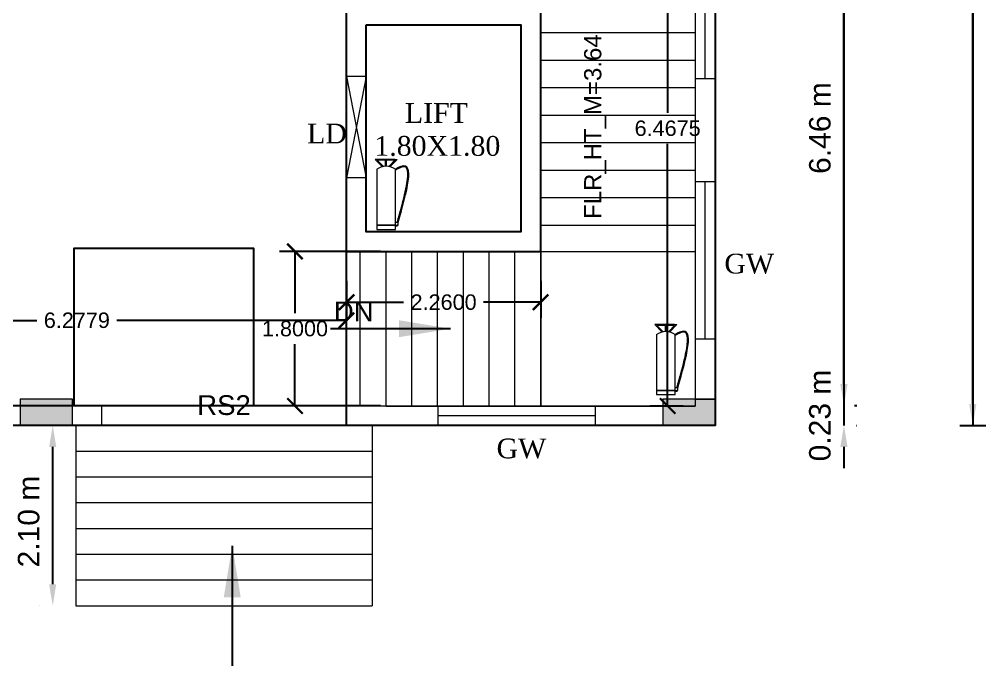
# Model space of a CAD drawing. Header units: metres. Extents: x -1561199 to -1560810, y 43748 to 43956.
# Drawn here: x -1560865.12 to -1560853.87, y 43761.56 to 43769.11 of the extents above; entities that cross this region are included whole.
import ezdxf

# ---------------------------------------------------------------- set-up
doc = ezdxf.new("R2010")
doc.units = ezdxf.units.M
doc.header["$LTSCALE"] = 750
doc.header["$MEASUREMENT"] = 0
doc.header["$PDMODE"] = 35
doc.header["$PDSIZE"] = 50
doc.linetypes.add('DASHED2', pattern=[0.375, 0.25, -0.125])
doc.layers.get('0').update_dxf_attribs({"lineweight": 5, "plot": 0})
doc.layers.get('Defpoints').update_dxf_attribs({"lineweight": 0})
doc.layers.add('BLK_1_COVERED_AREA', color=140, linetype='Continuous', plot=False)
doc.layers.add('BLK_1_FLR_0_BLT_UP_AREA', color=1, linetype='Continuous', plot=False)
for name, color, linetype in [('BLK_1_FLR_0_CARPET_AREA', 10, 'Continuous'), ('BLK_1_FLR_0_LIFT_1', 30, 'Continuous'), ('BLK_1_FLR_0_REGULAR_ROOM_2', 7, 'Continuous'), ('BLK_1_FLR_0_ROOM_2_LIGHT_VENTILATION_2', 7, 'Continuous'), ('BLK_1_FLR_0_STAIR_1', 1, 'Continuous')]:
    doc.layers.add(name, color=color, linetype=linetype)
for name, color, linetype, lineweight in [('BLK_1_FLR_0_STAIR_1_FLIGHT_1', 7, 'Continuous', 0), ('BLK_1_FLR_0_STAIR_1_LANDING_1', 7, 'Continuous', 0), ('column', 242, 'Continuous', 25), ('DIST_EXIT', 7, 'Continuous', 0)]:
    doc.layers.add(name, color=color, linetype=linetype, lineweight=lineweight)
doc.styles.add('S', font='swiss.ttf')
doc.styles.get("Standard").update_dxf_attribs({"font": 'arial.ttf'})
doc.dimstyles.new('METRIC', dxfattribs={"dimtxt": 0.45, "dimasz": 0.25, "dimexe": 0.15, "dimexo": 0.15, "dimgap": 0.15, "dimtad": 1, "dimzin": 0, "dimdsep": 46, "dimtxsty": 'S', "dimcen": 0, "dimclrd": 1, "dimclre": 1, "dimclrt": 5, "dimadec": 0, "dimazin": 2, "dimtfac": 1, "dimtix": 1, "dimtofl": 0, "dimtmove": 1, "dimatfit": 0, "dimfxl": 0, "dimtolj": 1, "dimtzin": 0, "dimarcsym": 0})
doc.dimstyles.new('STANDARD$0', dxfattribs={"dimscale": 0, "dimtxt": 9, "dimasz": 2, "dimexe": 2, "dimexo": 1, "dimgap": 0.5, "dimtad": 1, "dimdec": 1, "dimzin": 0, "dimdsep": 46, "dimlunit": 4, "dimtxsty": 'Standard', "dimblk1": 'ARCHTICK', "dimblk2": 'ARCHTICK', "dimsah": 1, "dimcen": 0, "dimdle": 1.5, "dimclrd": 1, "dimclre": 1, "dimclrt": 4, "dimadec": 0, "dimazin": 0, "dimtfac": 0.3, "dimtdec": 1, "dimtix": 1, "dimtmove": 0, "dimatfit": 3, "dimldrblk": 'ARCHTICK', "dimfxl": 0, "dimfrac": 2, "dimtolj": 1, "dimtzin": 0, "dimarcsym": 0})

# ---------------------------------------------------------------- blocks, each defined once
blk = doc.blocks.new('qwegwegwegwegwegwegwg')
at = {"layer": 'column', "lineweight": -2}
h = blk.add_hatch(color=256, dxfattribs=at)
h.dxf.hatch_style = 1
h.paths.add_polyline_path([(0, 0), (12, 0), (12, -24), (0, -24)])
blk.add_lwpolyline([(0, 0), (12, 0), (12, -24), (0, -24)], close=True, dxfattribs=at)
blk = doc.blocks.new('*D237')
at = {"color": 0, "lineweight": -2}
for p, q in [((-1560864.88, 43764.386), (-1560864.88, 43764.386)), ((-1560864.73, 43762.536), (-1560864.73, 43764.136)), ((-1560864.88, 43762.286), (-1560864.88, 43762.286))]:
    blk.add_line(p, q, dxfattribs=at)
at = {"color": 0}
for points in [[(-1560864.772, 43764.136), (-1560864.689, 43764.136), (-1560864.73, 43764.386)], [(-1560864.772, 43762.536), (-1560864.689, 43762.536), (-1560864.73, 43762.286)]]:
    blk.add_solid(points, dxfattribs=at)
at = {"layer": 'Defpoints', "color": 0}
for p in [(-1560864.73, 43764.386), (-1560864.46, 43764.386, -381.467), (-1560864.46, 43762.286, -381.467)]:
    blk.add_point(p, dxfattribs=at)
at = {"color": 0, "lineweight": -2, "insert": (-1560865.009, 43763.266), "char_height": 0.25, "attachment_point": 5, "rotation": 90, "style": 'S'}
blk.add_mtext('\\A1;2.10 m', dxfattribs=at)
blk = doc.blocks.new('*D156')
at = {"color": 0, "lineweight": -2}
for p, q in [((-1560872.256, 43760.068), (-1560872.256, 43759.768)), ((-1560857.25, 43760.068), (-1560857.25, 43759.768)), ((-1560872.006, 43759.918), (-1560857.5, 43759.918))]:
    blk.add_line(p, q, dxfattribs=at)
at = {"color": 0}
for points in [[(-1560872.006, 43759.96), (-1560872.006, 43759.877), (-1560872.256, 43759.918)], [(-1560857.5, 43759.96), (-1560857.5, 43759.877), (-1560857.25, 43759.918)]]:
    blk.add_solid(points, dxfattribs=at)
at = {"layer": 'Defpoints', "color": 0}
for p in [(-1560872.256, 43764.691), (-1560857.25, 43764.691), (-1560857.25, 43759.918)]:
    blk.add_point(p, dxfattribs=at)
at = {"color": 0, "lineweight": -2, "insert": (-1560864.753, 43760.197), "char_height": 0.25, "attachment_point": 5, "style": 'S'}
blk.add_mtext('\\A1;15.01 m', dxfattribs=at)
blk = doc.blocks.new('*D157')
at = {"color": 0, "lineweight": -2}
for p, q in [((-1560857.25, 43760.068), (-1560857.25, 43759.768)), ((-1560857.02, 43760.068), (-1560857.02, 43759.768)), ((-1560857.5, 43759.918), (-1560857.75, 43759.918)), ((-1560856.77, 43759.918), (-1560856.52, 43759.918))]:
    blk.add_line(p, q, dxfattribs=at)
at = {"color": 0}
for points in [[(-1560857.5, 43759.96), (-1560857.5, 43759.877), (-1560857.25, 43759.918)], [(-1560856.77, 43759.96), (-1560856.77, 43759.877), (-1560857.02, 43759.918)]]:
    blk.add_solid(points, dxfattribs=at)
at = {"layer": 'Defpoints', "color": 0}
for p in [(-1560857.25, 43764.691), (-1560857.02, 43764.386), (-1560857.02, 43759.918)]:
    blk.add_point(p, dxfattribs=at)
at = {"color": 0, "lineweight": -2, "insert": (-1560857.135, 43760.197), "char_height": 0.25, "attachment_point": 5, "style": 'S'}
blk.add_mtext('\\A1;0.23 m', dxfattribs=at)
blk = doc.blocks.new('*D158')
at = {"color": 0, "lineweight": -2}
for p, q in [((-1560880.49, 43758.568), (-1560880.49, 43758.268)), ((-1560857.02, 43758.568), (-1560857.02, 43758.268)), ((-1560880.24, 43758.418), (-1560857.27, 43758.418))]:
    blk.add_line(p, q, dxfattribs=at)
at = {"color": 0}
for points in [[(-1560880.24, 43758.46), (-1560880.24, 43758.377), (-1560880.49, 43758.418)], [(-1560857.27, 43758.46), (-1560857.27, 43758.377), (-1560857.02, 43758.418)]]:
    blk.add_solid(points, dxfattribs=at)
at = {"layer": 'Defpoints', "color": 0}
for p in [(-1560880.49, 43764.386), (-1560857.02, 43764.386), (-1560857.02, 43758.418)]:
    blk.add_point(p, dxfattribs=at)
at = {"color": 0, "lineweight": -2, "insert": (-1560868.755, 43758.697), "char_height": 0.25, "attachment_point": 5, "style": 'S'}
blk.add_mtext('\\A1;23.47 m', dxfattribs=at)
blk = doc.blocks.new('*D159')
at = {"color": 0, "lineweight": -2}
for p, q in [((-1560855.52, 43764.866), (-1560855.52, 43765.116)), ((-1560855.397, 43764.616), (-1560855.37, 43764.616)), ((-1560855.375, 43764.386), (-1560855.37, 43764.386)), ((-1560855.52, 43764.136), (-1560855.52, 43763.886))]:
    blk.add_line(p, q, dxfattribs=at)
at = {"color": 0}
for points in [[(-1560855.562, 43764.866), (-1560855.478, 43764.866), (-1560855.52, 43764.616)], [(-1560855.562, 43764.136), (-1560855.478, 43764.136), (-1560855.52, 43764.386)]]:
    blk.add_solid(points, dxfattribs=at)
at = {"layer": 'Defpoints', "color": 0}
for p in [(-1560865.449, 43764.616), (-1560855.52, 43764.616), (-1560857.361, 43764.386)]:
    blk.add_point(p, dxfattribs=at)
at = {"color": 0, "lineweight": -2, "insert": (-1560855.799, 43764.501), "char_height": 0.25, "attachment_point": 5, "rotation": 90, "style": 'S'}
blk.add_mtext('\\A1;0.23 m', dxfattribs=at)
blk = doc.blocks.new('*D160')
at = {"color": 0, "lineweight": -2}
for p, q in [((-1560855.376, 43771.079), (-1560855.37, 43771.079)), ((-1560855.52, 43764.866), (-1560855.52, 43770.829)), ((-1560855.397, 43764.616), (-1560855.37, 43764.616))]:
    blk.add_line(p, q, dxfattribs=at)
at = {"color": 0}
for points in [[(-1560855.562, 43770.829), (-1560855.478, 43770.829), (-1560855.52, 43771.079)], [(-1560855.562, 43764.866), (-1560855.478, 43764.866), (-1560855.52, 43764.616)]]:
    blk.add_solid(points, dxfattribs=at)
at = {"layer": 'Defpoints', "color": 0}
for p in [(-1560857.591, 43771.079), (-1560855.52, 43771.079), (-1560865.449, 43764.616)]:
    blk.add_point(p, dxfattribs=at)
at = {"color": 0, "lineweight": -2, "insert": (-1560855.799, 43767.848), "char_height": 0.25, "attachment_point": 5, "rotation": 90, "style": 'S'}
blk.add_mtext('\\A1;6.46 m', dxfattribs=at)
blk = doc.blocks.new('*D165')
at = {"color": 0, "lineweight": -2}
for p, q in [((-1560854.17, 43794.542), (-1560853.87, 43794.542)), ((-1560854.02, 43764.636), (-1560854.02, 43794.292)), ((-1560854.17, 43764.386), (-1560853.87, 43764.386))]:
    blk.add_line(p, q, dxfattribs=at)
at = {"color": 0}
for points in [[(-1560854.062, 43794.292), (-1560853.978, 43794.292), (-1560854.02, 43794.542)], [(-1560854.062, 43764.636), (-1560853.978, 43764.636), (-1560854.02, 43764.386)]]:
    blk.add_solid(points, dxfattribs=at)
at = {"layer": 'Defpoints', "color": 0}
for p in [(-1560857.02, 43794.542), (-1560854.02, 43794.542), (-1560857.02, 43764.386)]:
    blk.add_point(p, dxfattribs=at)
at = {"color": 0, "lineweight": -2, "insert": (-1560854.299, 43779.464), "char_height": 0.25, "attachment_point": 5, "rotation": 90, "style": 'S'}
blk.add_mtext('\\A1;30.16 m', dxfattribs=at)
blk = doc.blocks.new('DSDRFTRY')
at = {"color": 1}
for p, q in [((736.623, 117.624, -214.286), (736.527, 117.721, -214.286)), ((736.557, 117.721, -214.286), (736.527, 117.721, -214.286)), ((736.557, 117.721, -214.286), (736.828, 117.721, -214.286)), ((736.638, 117.628, -214.286), (736.557, 117.709, -214.286)), ((736.557, 117.709, -214.286), (736.671, 117.709, -214.286)), ((736.671, 117.632, -214.286), (736.671, 117.709, -214.286)), ((736.684, 117.632, -214.286), (736.684, 117.709, -214.286)), ((736.684, 117.709, -214.286), (736.798, 117.709, -214.286)), ((736.717, 117.628, -214.286), (736.798, 117.709, -214.286)), ((736.731, 117.624, -214.286), (736.828, 117.721, -214.286)), ((736.551, 116.766, -214.286), (736.551, 117.586, -214.286)), ((736.804, 117.586, -214.286), (736.804, 116.766, -214.286)), ((736.513, 116.861, -214.286), (736.551, 116.861, -214.286)), ((736.513, 116.823, -214.286), (736.513, 116.861, -214.286)), ((736.513, 116.823, -214.286), (736.526, 116.823, -214.286)), ((736.513, 116.823, -214.286), (736.519, 116.823, -214.286)), ((736.513, 116.823, -214.286), (736.516, 116.823, -214.286)), ((736.551, 116.823, -214.286), (736.513, 116.823, -214.286)), ((736.526, 116.823, -214.286), (736.526, 116.81, -214.286)), ((736.526, 116.81, -214.286), (736.539, 116.81, -214.286)), ((736.539, 116.81, -214.286), (736.539, 116.823, -214.286)), ((736.804, 116.829, -214.286), (736.551, 116.829, -214.286)), ((736.804, 116.823, -214.286), (736.551, 116.823, -214.286)), ((736.804, 116.766, -214.286), (736.551, 116.766, -214.286))]:
    blk.add_line(p, q, dxfattribs=at)
blk.add_arc((736.677, 117.436, -214.286), 0.196, 50.0538, 129.9462, dxfattribs=at)
for points, knots in [([(736.513, 116.861, -214.286), (736.395, 117.278, -214.286), (736.263, 117.742, -214.286), (736.523, 117.602, -214.286), (736.551, 117.586, -214.286)], [0, 0, 0, 0, 3.030452, 3.369076, 3.369076, 3.369076, 3.369076]), ([(736.526, 116.864, -214.286), (736.507, 116.929, -214.286), (736.489, 116.993, -214.286), (736.438, 117.181, -214.286), (736.408, 117.299, -214.286), (736.381, 117.47, -214.286), (736.378, 117.531, -214.286), (736.391, 117.591, -214.286), (736.399, 117.605, -214.286), (736.421, 117.62, -214.286), (736.435, 117.622, -214.286), (736.48, 117.611, -214.286), (736.51, 117.595, -214.286), (736.544, 117.576, -214.286), (736.545, 117.575, -214.286), (736.545, 117.575, -214.286)], [0, 0, 0, 0, 0.468639, 0.468639, 1.405917, 1.405917, 2.137486, 2.137486, 2.546212, 2.546212, 2.954939, 2.954939, 3.363666, 3.363666, 3.369076, 3.369076, 3.369076, 3.369076])]:
    blk.add_open_spline(points, degree=3, knots=knots, dxfattribs=at)
blk = doc.blocks.new('_ArchTick')
at = {"color": 0, "linetype": 'ByBlock', "const_width": 0.15}
blk.add_lwpolyline([(-0.5, -0.5), (0.5, 0.5)], dxfattribs=at)
blk = doc.blocks.new('*D40')
at = {"layer": 'BLK_1_FLR_0_STAIR_1_FLIGHT_1', "color": 0, "linetype": 'Continuous', "lineweight": -2}
for p, q in [((-1560860.913, 43766.412), (-1560862.09, 43766.412)), ((-1560861.91, 43766.412), (-1560861.91, 43765.693)), ((-1560861.91, 43764.612), (-1560861.91, 43765.33)), ((-1560860.913, 43764.612), (-1560862.09, 43764.612))]:
    blk.add_line(p, q, dxfattribs=at)
at = {"layer": 'Defpoints', "color": 0, "linetype": 'Continuous'}
for p in [(-1560861.91, 43766.412), (-1560860.85, 43766.412), (-1560860.85, 43764.612)]:
    blk.add_point(p, dxfattribs=at)
at = {"layer": 'BLK_1_FLR_0_STAIR_1_FLIGHT_1', "color": 0, "linetype": 'Continuous', "lineweight": -2, "xscale": 0.18, "yscale": 0.18, "zscale": 0.18}
for p, rotation in [((-1560861.91, 43766.412), 90), ((-1560861.91, 43764.612), 270)]:
    blk.add_blockref('_ArchTick', p, dxfattribs=dict(at, rotation=rotation))
at = {"layer": 'BLK_1_FLR_0_STAIR_1_FLIGHT_1', "color": 0, "linetype": 'Continuous', "insert": (-1560861.91, 43765.512), "char_height": 0.18, "attachment_point": 5}
blk.add_mtext('\\A1;1.8000', dxfattribs=at)
blk = doc.blocks.new('*D43')
at = {"layer": 'BLK_1_FLR_0_STAIR_1_FLIGHT_1', "color": 0, "linetype": 'Continuous', "lineweight": -2}
for p, q in [((-1560861.31, 43766.068), (-1560861.31, 43765.64)), ((-1560859.05, 43766.068), (-1560859.05, 43765.64)), ((-1560861.31, 43765.82), (-1560860.645, 43765.82)), ((-1560859.05, 43765.82), (-1560859.715, 43765.82))]:
    blk.add_line(p, q, dxfattribs=at)
at = {"layer": 'Defpoints', "color": 0, "linetype": 'Continuous'}
for p in [(-1560861.31, 43766.13), (-1560859.05, 43766.13), (-1560859.05, 43765.82)]:
    blk.add_point(p, dxfattribs=at)
at = {"layer": 'BLK_1_FLR_0_STAIR_1_FLIGHT_1', "color": 0, "linetype": 'Continuous', "lineweight": -2, "xscale": 0.18, "yscale": 0.18, "zscale": 0.18, "rotation": 180}
blk.add_blockref('_ArchTick', (-1560861.31, 43765.82), dxfattribs=at)
at = {"layer": 'BLK_1_FLR_0_STAIR_1_FLIGHT_1', "color": 0, "linetype": 'Continuous', "lineweight": -2, "xscale": 0.18, "yscale": 0.18, "zscale": 0.18}
blk.add_blockref('_ArchTick', (-1560859.05, 43765.82), dxfattribs=at)
at = {"layer": 'BLK_1_FLR_0_STAIR_1_FLIGHT_1', "color": 0, "linetype": 'Continuous', "insert": (-1560860.18, 43765.82), "char_height": 0.18, "attachment_point": 5}
blk.add_mtext('\\A1;2.2600', dxfattribs=at)
blk = doc.blocks.new('*D44')
at = {"layer": 'Defpoints', "color": 0}
for p in [(-1560867.588, 43765.609), (-1560861.31, 43765.039), (-1560867.588, 43764.616)]:
    blk.add_point(p, dxfattribs=at)
at = {"layer": 'DIST_EXIT', "color": 0, "lineweight": -2}
for p, q in [((-1560867.588, 43764.679), (-1560867.588, 43765.789)), ((-1560861.31, 43765.101), (-1560861.31, 43765.789)), ((-1560867.588, 43765.609), (-1560864.913, 43765.609)), ((-1560861.31, 43765.609), (-1560863.985, 43765.609))]:
    blk.add_line(p, q, dxfattribs=at)
at = {"layer": 'DIST_EXIT', "color": 0, "lineweight": -2, "xscale": 0.18, "yscale": 0.18, "zscale": 0.18, "rotation": 180}
blk.add_blockref('_ArchTick', (-1560867.588, 43765.609), dxfattribs=at)
at = {"layer": 'DIST_EXIT', "color": 0, "lineweight": -2, "xscale": 0.18, "yscale": 0.18, "zscale": 0.18}
blk.add_blockref('_ArchTick', (-1560861.31, 43765.609), dxfattribs=at)
at = {"layer": 'DIST_EXIT', "color": 0, "insert": (-1560864.449, 43765.609), "char_height": 0.18, "attachment_point": 5}
blk.add_mtext('\\A1;6.2779', dxfattribs=at)
blk = doc.blocks.new('*D45')
at = {"layer": 'BLK_1_FLR_0_STAIR_1_LANDING_1', "color": 0, "linetype": 'Continuous', "lineweight": -2}
for p, q in [((-1560857.776, 43771.079), (-1560857.392, 43771.079)), ((-1560857.776, 43764.612), (-1560857.392, 43764.612))]:
    blk.add_line(p, q, dxfattribs=at)
at = {"layer": 'BLK_1_FLR_0_STAIR_1_LANDING_1', "color": 0, "lineweight": -2}
for p, q in [((-1560857.572, 43771.079), (-1560857.572, 43768.027)), ((-1560857.572, 43764.612), (-1560857.572, 43767.663))]:
    blk.add_line(p, q, dxfattribs=at)
at = {"layer": 'Defpoints', "color": 0, "linetype": 'Continuous'}
for p in [(-1560857.838, 43771.079), (-1560857.572, 43771.079), (-1560857.838, 43764.612)]:
    blk.add_point(p, dxfattribs=at)
at = {"layer": 'BLK_1_FLR_0_STAIR_1_LANDING_1', "color": 0, "linetype": 'Continuous', "lineweight": -2, "xscale": 0.18, "yscale": 0.18, "zscale": 0.18}
for p, rotation in [((-1560857.572, 43771.079), 90), ((-1560857.572, 43764.612), 270)]:
    blk.add_blockref('_ArchTick', p, dxfattribs=dict(at, rotation=rotation))
at = {"layer": 'BLK_1_FLR_0_STAIR_1_LANDING_1', "color": 0, "linetype": 'Continuous', "insert": (-1560857.572, 43767.845), "char_height": 0.18, "attachment_point": 5}
blk.add_mtext('\\A1;6.4675', dxfattribs=at)

msp = doc.modelspace()

# ---------------------------------------------------------------- linework, layer by layer
at = {"color": 0, "lineweight": -2}
for p, q in [((-1560855.52008, 43794.5418, -741.55297), (-1560855.52008, 43764.38612, -106.55565)), ((-1560854.02008, 43794.5418, -741.55297), (-1560854.02008, 43764.38612, -106.55565))]:
    msp.add_line(p, q, dxfattribs=at)
at = {"color": 1}
for p, q in [((-1560857.02008, 43776.63795), (-1560857.02008, 43764.38612)), ((-1560857.25008, 43771.07902), (-1560857.25008, 43764.69092)), ((-1560860.28519, 43764.61151), (-1560858.41497, 43764.61151)), ((-1560880.49022, 43764.38612), (-1560857.02008, 43764.38612))]:
    msp.add_line(p, q, dxfattribs=at)
for p, q in [((-1560857.25008, 43770.25385, 400.10086), (-1560857.25008, 43768.42385, 400.10086)), ((-1560857.13508, 43768.42385, 400.10086), (-1560857.13508, 43770.25385, 400.10086)), ((-1560857.02008, 43768.42385, 400.10086), (-1560857.02008, 43770.25385, 400.10086)), ((-1560861.31008, 43769.27902), (-1560861.31008, 43769.04902)), ((-1560859.05008, 43766.41151, -342.60738), (-1560859.05008, 43769.27902, -342.60738)), ((-1560861.31008, 43768.4483, -342.60738), (-1560861.31008, 43769.04902, -342.60738)), ((-1560861.08008, 43768.4483, -342.60738), (-1560861.08008, 43769.04902, -342.60738)), ((-1560861.08008, 43769.04902), (-1560859.28008, 43769.04902)), ((-1560859.28008, 43766.64151, -342.60738), (-1560859.28008, 43769.04902, -342.60738)), ((-1560859.05008, 43768.95902), (-1560857.25008, 43768.95902)), ((-1560859.05008, 43768.63902), (-1560857.25008, 43768.63902)), ((-1560861.08008, 43768.4483, -342.60738), (-1560861.31008, 43768.4483, -342.60738)), ((-1560857.25008, 43768.42385, 400.10086), (-1560857.02008, 43768.42385, 400.10086)), ((-1560859.05008, 43768.31902), (-1560857.25008, 43768.31902)), ((-1560859.05008, 43767.99902), (-1560857.25008, 43767.99902)), ((-1560859.05008, 43767.67902), (-1560857.25008, 43767.67902)), ((-1560861.31008, 43767.24902, -342.60738), (-1560861.31008, 43767.55902, -342.60738)), ((-1560861.31008, 43767.55902), (-1560861.31008, 43766.41151)), ((-1560861.08008, 43766.64151, -342.60738), (-1560861.08008, 43767.55902, -342.60738)), ((-1560859.05008, 43767.35902), (-1560857.25008, 43767.35902)), ((-1560861.08008, 43767.2683, -342.60738), (-1560861.31008, 43767.2683, -342.60738)), ((-1560857.02008, 43767.22234), (-1560857.25008, 43767.22234)), ((-1560857.25008, 43767.22234), (-1560857.25008, 43765.39234)), ((-1560857.13508, 43765.39234), (-1560857.13508, 43767.22234)), ((-1560857.02008, 43765.39234), (-1560857.02008, 43767.22234)), ((-1560859.05008, 43767.03902), (-1560857.25008, 43767.03902)), ((-1560861.08008, 43766.64151), (-1560859.28008, 43766.64151)), ((-1560859.05008, 43766.71902), (-1560857.25008, 43766.71902)), ((-1560861.31008, 43766.41151), (-1560857.25008, 43766.41151)), ((-1560859.05008, 43766.41151), (-1560859.05008, 43764.61151)), ((-1560857.25008, 43765.39234), (-1560857.02008, 43765.39234)), ((-1560865.10816, 43764.61612), (-1560864.15978, 43764.61612)), ((-1560864.15978, 43764.38612), (-1560864.15978, 43764.61612)), ((-1560861.31008, 43764.61151), (-1560861.30549, 43764.61151)), ((-1560860.85008, 43764.61151), (-1560857.25008, 43764.61151)), ((-1560860.24497, 43764.38291), (-1560860.24497, 43764.61291)), ((-1560860.24497, 43764.61291), (-1560858.41497, 43764.61291)), ((-1560858.41497, 43764.61291), (-1560858.41497, 43764.38291)), ((-1560857.83817, 43764.61151), (-1560857.62968, 43764.61151)), ((-1560858.41497, 43764.49791), (-1560860.24497, 43764.49791)), ((-1560880.49022, 43764.38612), (-1560857.02008, 43764.38612)), ((-1560864.45978, 43764.38612), (-1560864.45978, 43762.28612)), ((-1560861.01008, 43764.38612), (-1560861.01008, 43762.28612)), ((-1560858.41497, 43764.38291), (-1560860.24497, 43764.38291)), ((-1560864.45978, 43764.08612), (-1560861.01008, 43764.08612)), ((-1560864.45978, 43763.78612), (-1560861.01008, 43763.78612)), ((-1560864.45978, 43763.48612), (-1560861.01008, 43763.48612)), ((-1560864.45978, 43763.18612), (-1560861.01008, 43763.18612)), ((-1560864.45978, 43763.18612), (-1560861.01008, 43763.18612)), ((-1560864.45978, 43762.88612), (-1560861.01008, 43762.88612)), ((-1560864.45978, 43762.58612), (-1560861.01008, 43762.58612)), ((-1560864.45978, 43762.28612), (-1560861.01008, 43762.28612))]:
    msp.add_line(p, q)
at = {"linetype": 'DASHED2'}
for p, q in [((-1560861.08008, 43768.4483, -342.60738), (-1560861.31008, 43767.2683, -342.60738)), ((-1560861.31008, 43768.4483, -342.60738), (-1560861.08008, 43767.2683, -342.60738)), ((-1560861.31008, 43767.2683, -342.60738), (-1560861.31008, 43768.4483, -342.60738)), ((-1560861.08008, 43767.2683, -342.60738), (-1560861.08008, 43768.4483, -342.60738))]:
    msp.add_line(p, q, dxfattribs=at)
at = {"elevation": 762.93472}
msp.add_lwpolyline([(-1560857.24868, 43764.69092), (-1560857.02008, 43764.69092)], dxfattribs=at)
at = {"layer": 'BLK_1_COVERED_AREA', "color": 140, "linetype": 'Continuous'}
msp.add_lwpolyline([(-1560869.46377, 43797.5664), (-1560869.46377, 43794.5418), (-1560857.02008, 43794.5418), (-1560857.02008, 43764.38612), (-1560880.49022, 43764.38612), (-1560880.49008, 43794.5418), (-1560874.7499, 43794.5418), (-1560874.7499, 43797.5664)], close=True, dxfattribs=at)
at = {"layer": 'BLK_1_FLR_0_BLT_UP_AREA', "color": 13, "linetype": 'Continuous', "elevation": -763.65007}
msp.add_lwpolyline([(-1560869.46377, 43797.5664), (-1560869.46377, 43794.5418), (-1560857.02008, 43794.5418), (-1560857.02008, 43764.38612), (-1560880.49022, 43764.38612), (-1560880.49008, 43794.5418), (-1560874.7499, 43794.5418), (-1560874.7499, 43797.5664)], close=True, dxfattribs=at)
at = {"layer": 'BLK_1_FLR_0_CARPET_AREA', "color": 13, "linetype": 'Continuous'}
msp.add_lwpolyline([(-1560861.31008, 43771.07902), (-1560872.25569, 43771.07902), (-1560872.25569, 43764.61612), (-1560861.31008, 43764.61612)], close=True, dxfattribs=at)
at = {"layer": 'BLK_1_FLR_0_LIFT_1', "color": 30}
msp.add_lwpolyline([(-1560861.08008, 43769.04902), (-1560859.28008, 43769.04902), (-1560859.28008, 43766.64151), (-1560861.08008, 43766.64151)], close=True, dxfattribs=at)
at = {"layer": 'BLK_1_FLR_0_REGULAR_ROOM_2', "color": 2}
msp.add_lwpolyline([(-1560861.31008, 43771.07902), (-1560872.25569, 43771.07902), (-1560872.25569, 43764.61612), (-1560861.31008, 43764.61612)], close=True, dxfattribs=at)
at = {"layer": 'BLK_1_FLR_0_ROOM_2_LIGHT_VENTILATION_2', "color": 2, "lineweight": -2}
msp.add_lwpolyline([(-1560862.38857, 43764.61612), (-1560862.38857, 43766.44612), (-1560864.48483, 43766.44612), (-1560864.48483, 43764.61612)], close=True, dxfattribs=at)
at = {"layer": 'BLK_1_FLR_0_STAIR_1', "color": 1, "linetype": 'Continuous'}
msp.add_lwpolyline([(-1560860.85008, 43771.07902), (-1560857.02008, 43771.07902), (-1560857.02008, 43764.38612), (-1560861.31008, 43764.38612), (-1560861.31008, 43766.41151), (-1560859.05008, 43766.41151), (-1560859.05008, 43769.27902), (-1560861.31008, 43769.27902), (-1560861.31008, 43771.07902)], close=True, dxfattribs=at)
at = {"layer": 'BLK_1_FLR_0_STAIR_1_FLIGHT_1', "color": 7, "linetype": 'Continuous'}
for p, q in [((-1560861.15008, 43764.61151), (-1560861.15008, 43766.41151)), ((-1560860.85008, 43764.61151), (-1560860.85008, 43766.41151)), ((-1560860.55008, 43764.61151), (-1560860.55008, 43766.41151)), ((-1560860.25008, 43764.61151), (-1560860.25008, 43766.41151)), ((-1560859.95008, 43764.61151), (-1560859.95008, 43766.41151)), ((-1560859.65008, 43764.61151), (-1560859.65008, 43766.41151)), ((-1560859.35008, 43764.61151), (-1560859.35008, 43766.41151))]:
    msp.add_line(p, q, dxfattribs=at)
msp.add_lwpolyline([(-1560861.31008, 43766.41151), (-1560859.05008, 43766.41151), (-1560859.05008, 43764.61151), (-1560861.31008, 43764.61151)], close=True, dxfattribs=at)
at = {"layer": 'BLK_1_FLR_0_STAIR_1_LANDING_1', "color": 7, "linetype": 'Continuous'}
msp.add_lwpolyline([(-1560857.25008, 43764.61151), (-1560859.05008, 43764.61151), (-1560859.05008, 43771.07902), (-1560857.25008, 43771.07902)], close=True, dxfattribs=at)

# ---------------------------------------------------------------- block references
at = {"color": 0, "lineweight": -2, "xscale": -0.8534234103183371, "yscale": 0.8534234103183371, "zscale": 0.8534234103183371}
for p in [(-1560232.15137, 43667.0179, 182.87674), (-1560228.89545, 43665.09305, 182.87674)]:
    msp.add_blockref('DSDRFTRY', p, dxfattribs=at)
at = {"rotation": 270}
for p, xscale, yscale, zscale in [((-1560864.49791, 43764.38612), -0.025427, 0.025427, 0.025427), ((-1560857.02008, 43764.38612), -0.0254, 0.0254, 0.0254)]:
    msp.add_blockref('qwegwegwegwegwegwegwg', p, dxfattribs=dict(at, xscale=xscale, yscale=yscale, zscale=zscale))

# ---------------------------------------------------------------- texts
at = {"color": 0}
msp.add_text('RS2', height=0.23, dxfattribs=at).set_placement((-1560863.04863, 43764.507))
at = {"char_height": 0.23, "width": 1.6153676}
for s, insert, attachment_point in [('{\\fBookman Old Style|b0|i0|c0|p18;\\W4.09661; \\W1;LIFT\\P1.80X1.80}', (-1560860.98631, 43768.13867, -342.60738), 1), ('{\\fBookman Old Style|b0|i0|c0|p18;LD}', (-1560861.76915, 43767.89954, 87.47803), 1), ('{\\fBookman Old Style|b0|i0|c0|p18;GW}', (-1560856.91148, 43766.38439, 1904.58855), 1), ('DN', (-1560861.45836, 43765.82812, 381.46736), 1), ('{\\fBookman Old Style|b0|i0|c0|p18;GW}', (-1560859.56376, 43763.99705, 1123.02033), 7)]:
    msp.add_mtext(s, dxfattribs=dict(at, insert=insert, attachment_point=attachment_point))
at = {"layer": 'BLK_1_FLR_0_STAIR_1', "color": 1, "linetype": 'Continuous', "insert": (-1560858.54402, 43767.8643), "char_height": 0.2, "width": 2.4, "attachment_point": 2, "rotation": 90}
msp.add_mtext('FLR_HT_M=3.64', dxfattribs=at)

# ---------------------------------------------------------------- dimensions: what is measured, and where the dimension line sits
at = {"color": 0, "lineweight": -2}
for base, p1, p2, picture, middle in [((-1560854.02008, 43794.5418), (-1560857.02008, 43764.38612), (-1560857.02008, 43794.5418), '*D165', (-1560854.29856, 43779.46396)), ((-1560855.52008, 43771.07902), (-1560865.44934, 43764.61612), (-1560857.59126, 43771.07902), '*D160', (-1560855.79856, 43767.84757)), ((-1560855.52008, 43764.61612), (-1560857.36126, 43764.38612), (-1560865.44934, 43764.61612), '*D159', (-1560855.79856, 43764.50112))]:
    dim = msp.add_linear_dim(base=base, p1=p1, p2=p2, angle=270, dimstyle='METRIC', override={"dimtxt": 0.25, "dimpost": ' m', "dimclrd": 0, "dimclre": 0, "dimclrt": 0}, dxfattribs=at)
    dim.commit()
    dim.dimension.update_dxf_attribs({"geometry": picture, "text_midpoint": middle})
for base, p1, p2, picture, middle in [((-1560857.25008, 43759.91827), (-1560872.25569, 43764.69124), (-1560857.25008, 43764.69092), '*D156', (-1560864.75288, 43760.19675)), ((-1560857.02008, 43759.91827), (-1560857.25008, 43764.69092), (-1560857.02008, 43764.38612), '*D157', (-1560857.13508, 43760.19675)), ((-1560857.02008, 43758.41827), (-1560880.49008, 43764.38612), (-1560857.02008, 43764.38612), '*D158', (-1560868.75508, 43758.69675))]:
    dim = msp.add_linear_dim(base=base, p1=p1, p2=p2, dimstyle='METRIC', override={"dimtxt": 0.25, "dimpost": ' m', "dimclrd": 0, "dimclre": 0, "dimclrt": 0}, dxfattribs=at)
    dim.commit()
    dim.dimension.update_dxf_attribs({"geometry": picture, "text_midpoint": middle})
dim = msp.add_linear_dim(base=(-1560864.73044, 43764.38612, 381.46736), p1=(-1560864.45978, 43762.28612), p2=(-1560864.45978, 43764.38612), angle=90, dimstyle='METRIC', override={"dimtxt": 0.25, "dimpost": ' m', "dimclrd": 0, "dimclre": 0, "dimclrt": 0}, dxfattribs=at)
dim.commit()
dim.dimension.update_dxf_attribs({"geometry": '*D237', "text_midpoint": (-1560864.73044, 43763.26644, 381.46736), "dimtype": 160})
at = {"layer": 'BLK_1_FLR_0_STAIR_1_FLIGHT_1', "color": 2, "linetype": 'Continuous'}
dim = msp.add_linear_dim(base=(-1560861.91046, 43766.41151), p1=(-1560860.85008, 43764.61151), p2=(-1560860.85008, 43766.41151), angle=90, dimstyle='STANDARD$0', override={"dimscale": 1, "dimtxt": 0.18, "dimasz": 0.18, "dimexe": 0.18, "dimexo": 0.0625, "dimgap": 0.09, "dimtad": 0, "dimtih": 1, "dimtoh": 1, "dimdec": 4, "dimlunit": 2, "dimcen": 0.09, "dimdle": 0, "dimclrd": 0, "dimclre": 0, "dimclrt": 0, "dimtdec": 4, "dimtix": 0, "dimtofl": 0, "dimfrac": 0}, dxfattribs=at)
dim.commit()
dim.dimension.update_dxf_attribs({"geometry": '*D40', "text_midpoint": (-1560861.91046, 43765.51151)})
at = {"layer": 'BLK_1_FLR_0_STAIR_1_FLIGHT_1', "color": 1, "linetype": 'Continuous'}
dim = msp.add_linear_dim(base=(-1560859.05008, 43765.81992), p1=(-1560861.31008, 43766.13022), p2=(-1560859.05008, 43766.13022), dimstyle='STANDARD$0', override={"dimscale": 1, "dimtxt": 0.18, "dimasz": 0.18, "dimexe": 0.18, "dimexo": 0.0625, "dimgap": 0.09, "dimtad": 0, "dimtih": 1, "dimtoh": 1, "dimdec": 4, "dimlunit": 2, "dimcen": 0.09, "dimdle": 0, "dimclrd": 0, "dimclre": 0, "dimclrt": 0, "dimtdec": 4, "dimtix": 0, "dimtofl": 0, "dimfrac": 0}, dxfattribs=at)
dim.commit()
dim.dimension.update_dxf_attribs({"geometry": '*D43', "text_midpoint": (-1560860.18008, 43765.81992)})
at = {"layer": 'BLK_1_FLR_0_STAIR_1_LANDING_1', "color": 1, "linetype": 'Continuous'}
dim = msp.add_linear_dim(base=(-1560857.57204, 43771.07902), p1=(-1560857.83817, 43764.61151), p2=(-1560857.83817, 43771.07902), angle=90, dimstyle='STANDARD$0', override={"dimscale": 1, "dimtxt": 0.18, "dimasz": 0.18, "dimexe": 0.18, "dimexo": 0.0625, "dimgap": 0.09, "dimtad": 0, "dimtih": 1, "dimtoh": 1, "dimdec": 4, "dimlunit": 2, "dimcen": 0.09, "dimdle": 0, "dimclrd": 0, "dimclre": 0, "dimclrt": 0, "dimtdec": 4, "dimtix": 0, "dimtofl": 0, "dimtmove": 1, "dimfxl": 5, "dimfrac": 0}, dxfattribs=at)
dim.commit()
dim.dimension.update_dxf_attribs({"geometry": '*D45', "text_midpoint": (-1560857.57204, 43767.84526)})
at = {"layer": 'DIST_EXIT', "color": 7}
dim = msp.add_linear_dim(base=(-1560867.58801, 43765.60948), p1=(-1560861.31008, 43765.03895), p2=(-1560867.58801, 43764.61612), dimstyle='STANDARD$0', override={"dimscale": 1, "dimtxt": 0.18, "dimasz": 0.18, "dimexe": 0.18, "dimexo": 0.0625, "dimgap": 0.09, "dimtad": 0, "dimtih": 1, "dimtoh": 1, "dimdec": 4, "dimlunit": 2, "dimcen": 0.09, "dimdle": 0, "dimclrd": 0, "dimclre": 0, "dimclrt": 0, "dimtdec": 4, "dimtix": 0, "dimtofl": 0, "dimfrac": 0}, dxfattribs=at)
dim.commit()
dim.dimension.update_dxf_attribs({"geometry": '*D44', "text_midpoint": (-1560864.44904, 43765.60948)})

# ---------------------------------------------------------------- leaders
for points in [[(-1560860.09985, 43765.51151), (-1560861.49749, 43765.51151)], [(-1560862.64032, 43762.98494), (-1560862.64032, 43761.5873)]]:
    msp.add_leader(points, dimstyle='METRIC', override={"dimasz": 0.6, "dimgap": 0.15, "dimtad": 0})

doc.saveas('drawing.dxf')
